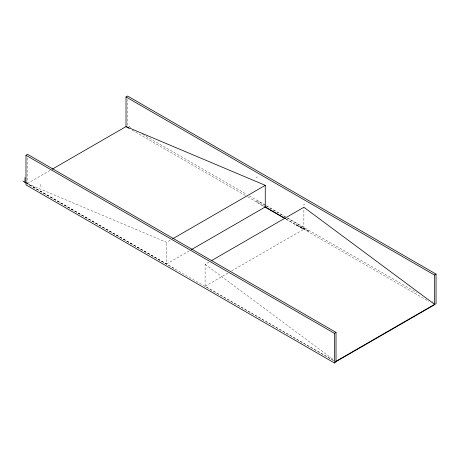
<?xml version="1.0" encoding="UTF-8"?>
<svg xmlns="http://www.w3.org/2000/svg" width="459" height="459" viewBox="0 0 459 459"><rect width="100%" height="100%" fill="white"/><g stroke="black" fill="none" stroke-linecap="round" stroke-linejoin="round"><path stroke-width="0.34" stroke-dasharray="2.29 1.72" d="M27.282 183.589L50.272 170.312M255.979 177.776L257.579 176.853M170.266 240.177L166.542 242.329L27.299 183.577M166.497 264L189.515 250.706M303.244 205.07L304.845 204.14M333.343 360.326L205.104 286.29L205.104 264.309L208.805 262.169M286.175 219.264L303.244 229.121L304.845 228.192L287.047 217.916M205.104 286.29L227.945 273.099M231.646 270.959L303.875 229.259L303.875 207.279M296.038 224.577L309.366 231.256L309.366 231.64L296.038 224.956L296.038 224.577L303.244 228.737L303.244 229.121M130.729 127.447L127.625 125.657L127.625 99.563M142.519 134.252L246.776 194.444M249.26 195.878L285.251 216.659M287.736 218.094L416.812 292.613M432.326 301.569L433.566 302.286M265.56 205.512L257.579 200.904L255.979 201.828L263.988 206.452M266.174 205.867L286.433 217.56M302.039 227.968L303.64 228.892M132.215 130.149L247.034 196.446M247.653 196.802L264.028 206.257M286.106 219L428.861 301.42M26.152 182.917L175.768 269.295M26.134 182.923L166.525 263.977L166.542 241.991M333.538 360.602L27.597 183.973L27.597 157.173M205.104 264.309L333.527 359.678M40.851 184.352L40.851 186.647"/><path stroke-width="0.69" d="M126.024 96.964L127.625 96.04L436.05 274.103L436.05 303.72L434.449 304.644L434.449 275.027L126.024 96.964L126.024 126.581L52.137 169.239M25.991 155.28L27.597 154.356L336.017 332.419L336.017 362.036L334.416 362.96L25.991 184.897L25.991 155.28L334.416 333.343L336.017 332.419M24.987 177.49L25.004 182.252M172.75 238.743L265.268 185.333L265.268 206.969L191.38 249.633M211.278 260.741L303.875 207.279L434.598 304.357L434.598 304.73L335.822 361.755L335.822 361.382L434.598 304.357M434.449 275.027L436.05 274.103M265.268 185.333L126.024 126.581L129.117 128.365M265.032 206.837L285.509 218.656M264.608 206.808L284.941 218.553M22.95 181.07L26.152 182.917M24.987 182.263L26.134 182.923M334.416 333.343L334.416 362.96"/></g></svg>
